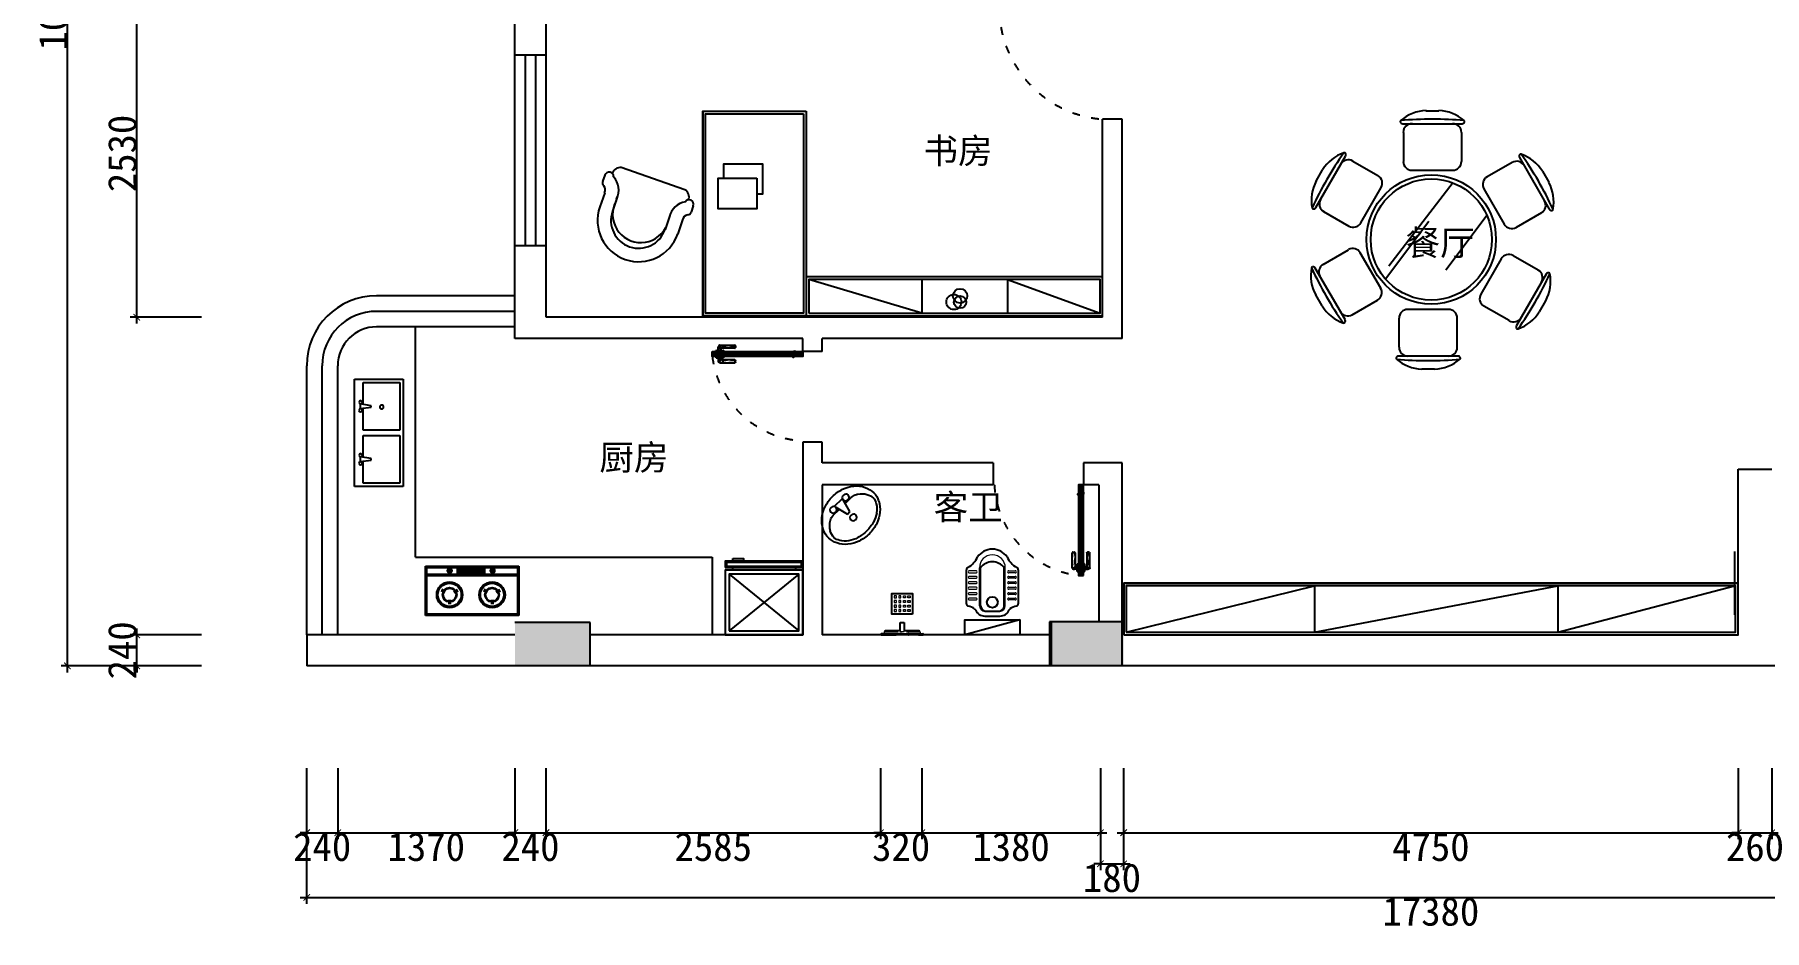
# Model space of a CAD drawing. Header units: millimetres. Extents: x 39175 to 443077, y -41362 to 75939.
# Drawn here: x 404559 to 417930, y 51089 to 58011 of the extents above; entities that cross this region are included whole.
import ezdxf
from ezdxf.enums import TextEntityAlignment as Align

# ---------------------------------------------------------------- set-up
doc = ezdxf.new("R2010")
doc.units = ezdxf.units.MM
doc.linetypes.add('ACAD_ISO03W100', pattern=[30, 12, -18])
doc.linetypes.add('HIDDEN2', pattern=[0.1875, 0.125, -0.0625])
doc.layers.add('0.09', color=8, linetype='Continuous', lineweight=9)
doc.layers.add('0.15', color=3, linetype='Continuous', lineweight=15)
for name, color, linetype in [('016-P平面家具', 51, 'Continuous'), ('2', 2, 'Continuous'), ('4', 4, 'Continuous'), ('8', 8, 'Continuous'), ('COLUMN', 7, 'Continuous'), ('墙体', 7, 'Continuous')]:
    doc.layers.add(name, color=color, linetype=linetype)
doc.styles.add('ar', font='arial.ttf')
doc.styles.get("Standard").update_dxf_attribs({"font": ''})
doc.styles.get('Standard').set_extended_font_data('NSimSun')
doc.linetypes.add('FENCELINE1', pattern='A,6.35,-2.54,[133,ltypeshp.shx,S=2.54,R=0,X=-2.54,Y=0],-2.54,25.4', length=36.83)
doc.dimstyles.new('ISO-25', dxfattribs={"dimtxt": 220, "dimasz": 50, "dimexe": 50, "dimexo": 0.625, "dimtad": 2, "dimdec": 0, "dimtxsty": 'Standard', "dimblk": 'ARCHTICK', "dimcen": 2.5, "dimdle": 50, "dimclrd": 251, "dimclre": 251, "dimclrt": 51, "dimadec": 0, "dimazin": 0, "dimtfac": 1, "dimtdec": 0, "dimtix": 1, "dimtmove": 2, "dimatfit": 3, "dimfxl": 500, "dimfxlon": 1, "dimarcsym": 0})

# ---------------------------------------------------------------- blocks, each defined once
blk = doc.blocks.new('_ArchTick')
at = {"color": 0, "linetype": 'ByBlock', "const_width": 0.15}
blk.add_lwpolyline([(-0.5, -0.5), (0.5, 0.5)], dxfattribs=at)
blk = doc.blocks.new('*D183')
at = {"color": 251, "lineweight": -2, "transparency": 16777216}
for p, q in [((406662, 52344), (406662, 51794)), ((406902, 52344), (406902, 51794)), ((406662, 51844), (406612, 51844)), ((406662, 51844), (406902, 51844)), ((406902, 51844), (406952, 51844))]:
    blk.add_line(p, q, dxfattribs=at)
at = {"layer": 'Defpoints', "color": 0, "transparency": 16777216}
for p in [(406662, 53373), (406902, 53373), (406902, 51844)]:
    blk.add_point(p, dxfattribs=at)
at = {"color": 251, "lineweight": -2, "transparency": 16777216, "xscale": 50, "yscale": 50, "zscale": 50}
blk.add_blockref('_ArchTick', (406662, 51844), dxfattribs=at)
at = {"color": 251, "lineweight": -2, "transparency": 16777216, "xscale": 50, "yscale": 50, "zscale": 50, "rotation": 180}
blk.add_blockref('_ArchTick', (406902, 51844), dxfattribs=at)
at = {"color": 51, "transparency": 16777216, "insert": (406782, 51734), "char_height": 220, "attachment_point": 5}
blk.add_mtext('240', dxfattribs=at)
blk = doc.blocks.new('*D184')
at = {"color": 251, "lineweight": -2, "transparency": 16777216}
for p, q in [((406902, 52344), (406902, 51794)), ((408272, 52344), (408272, 51794)), ((406852, 51844), (408322, 51844))]:
    blk.add_line(p, q, dxfattribs=at)
at = {"layer": 'Defpoints', "color": 0, "transparency": 16777216}
for p in [(406902, 53373), (408272, 53373), (408272, 51844)]:
    blk.add_point(p, dxfattribs=at)
at = {"color": 251, "lineweight": -2, "transparency": 16777216, "xscale": 50, "yscale": 50, "zscale": 50, "rotation": 180}
blk.add_blockref('_ArchTick', (406902, 51844), dxfattribs=at)
at = {"color": 251, "lineweight": -2, "transparency": 16777216, "xscale": 50, "yscale": 50, "zscale": 50}
blk.add_blockref('_ArchTick', (408272, 51844), dxfattribs=at)
at = {"color": 51, "transparency": 16777216, "insert": (407587, 51734), "char_height": 220, "attachment_point": 5}
blk.add_mtext('1370', dxfattribs=at)
blk = doc.blocks.new('*D185')
at = {"color": 251, "lineweight": -2, "transparency": 16777216}
for p, q in [((408272, 52344), (408272, 51794)), ((408512, 52344), (408512, 51794)), ((408272, 51844), (408222, 51844)), ((408272, 51844), (408512, 51844)), ((408512, 51844), (408562, 51844))]:
    blk.add_line(p, q, dxfattribs=at)
at = {"layer": 'Defpoints', "color": 0, "transparency": 16777216}
for p in [(408272, 53373), (408512, 53468), (408512, 51844)]:
    blk.add_point(p, dxfattribs=at)
at = {"color": 251, "lineweight": -2, "transparency": 16777216, "xscale": 50, "yscale": 50, "zscale": 50}
blk.add_blockref('_ArchTick', (408272, 51844), dxfattribs=at)
at = {"color": 251, "lineweight": -2, "transparency": 16777216, "xscale": 50, "yscale": 50, "zscale": 50, "rotation": 180}
blk.add_blockref('_ArchTick', (408512, 51844), dxfattribs=at)
at = {"color": 51, "transparency": 16777216, "insert": (408392, 51734), "char_height": 220, "attachment_point": 5}
blk.add_mtext('240', dxfattribs=at)
blk = doc.blocks.new('*D186')
at = {"color": 251, "lineweight": -2, "transparency": 16777216}
for p, q in [((408512, 52344), (408512, 51794)), ((411097, 52344), (411097, 51794)), ((408462, 51844), (411147, 51844))]:
    blk.add_line(p, q, dxfattribs=at)
at = {"layer": 'Defpoints', "color": 0, "transparency": 16777216}
for p in [(408512, 53468), (411097, 53373), (411097, 51844)]:
    blk.add_point(p, dxfattribs=at)
at = {"color": 251, "lineweight": -2, "transparency": 16777216, "xscale": 50, "yscale": 50, "zscale": 50, "rotation": 180}
blk.add_blockref('_ArchTick', (408512, 51844), dxfattribs=at)
at = {"color": 251, "lineweight": -2, "transparency": 16777216, "xscale": 50, "yscale": 50, "zscale": 50}
blk.add_blockref('_ArchTick', (411097, 51844), dxfattribs=at)
at = {"color": 51, "transparency": 16777216, "insert": (409805, 51734), "char_height": 220, "attachment_point": 5}
blk.add_mtext('2585', dxfattribs=at)
blk = doc.blocks.new('*D196')
at = {"color": 251, "lineweight": -2, "transparency": 16777216}
for p, q in [((411097, 52344), (411097, 51794)), ((411417, 52344), (411417, 51794)), ((411097, 51844), (411047, 51844)), ((411097, 51844), (411417, 51844)), ((411417, 51844), (411467, 51844))]:
    blk.add_line(p, q, dxfattribs=at)
at = {"layer": 'Defpoints', "color": 0, "transparency": 16777216}
for p in [(411097, 53373), (411417, 53373), (411417, 51844)]:
    blk.add_point(p, dxfattribs=at)
at = {"color": 251, "lineweight": -2, "transparency": 16777216, "xscale": 50, "yscale": 50, "zscale": 50}
blk.add_blockref('_ArchTick', (411097, 51844), dxfattribs=at)
at = {"color": 251, "lineweight": -2, "transparency": 16777216, "xscale": 50, "yscale": 50, "zscale": 50, "rotation": 180}
blk.add_blockref('_ArchTick', (411417, 51844), dxfattribs=at)
at = {"color": 51, "transparency": 16777216, "insert": (411257, 51734), "char_height": 220, "attachment_point": 5}
blk.add_mtext('320', dxfattribs=at)
blk = doc.blocks.new('*D187')
at = {"color": 251, "lineweight": -2, "transparency": 16777216}
for p, q in [((411417, 52344), (411417, 51794)), ((412797, 52344), (412797, 51794)), ((411367, 51844), (412847, 51844))]:
    blk.add_line(p, q, dxfattribs=at)
at = {"layer": 'Defpoints', "color": 0, "transparency": 16777216}
for p in [(411417, 53373), (412797, 53473), (412797, 51844)]:
    blk.add_point(p, dxfattribs=at)
at = {"color": 251, "lineweight": -2, "transparency": 16777216, "xscale": 50, "yscale": 50, "zscale": 50, "rotation": 180}
blk.add_blockref('_ArchTick', (411417, 51844), dxfattribs=at)
at = {"color": 251, "lineweight": -2, "transparency": 16777216, "xscale": 50, "yscale": 50, "zscale": 50}
blk.add_blockref('_ArchTick', (412797, 51844), dxfattribs=at)
at = {"color": 51, "transparency": 16777216, "insert": (412107, 51734), "char_height": 220, "attachment_point": 5}
blk.add_mtext('1380', dxfattribs=at)
blk = doc.blocks.new('*D197')
at = {"color": 251, "lineweight": -2, "transparency": 16777216}
for p, q in [((412797, 52104), (412797, 51554)), ((412977, 52104), (412977, 51554)), ((412797, 51604), (412747, 51604)), ((412797, 51604), (412977, 51604)), ((412977, 51604), (413027, 51604))]:
    blk.add_line(p, q, dxfattribs=at)
at = {"layer": 'Defpoints', "color": 0, "transparency": 16777216}
for p in [(412797, 53473), (412977, 53133), (412977, 51604)]:
    blk.add_point(p, dxfattribs=at)
at = {"color": 251, "lineweight": -2, "transparency": 16777216, "xscale": 50, "yscale": 50, "zscale": 50}
blk.add_blockref('_ArchTick', (412797, 51604), dxfattribs=at)
at = {"color": 251, "lineweight": -2, "transparency": 16777216, "xscale": 50, "yscale": 50, "zscale": 50, "rotation": 180}
blk.add_blockref('_ArchTick', (412977, 51604), dxfattribs=at)
at = {"color": 51, "transparency": 16777216, "insert": (412887, 51494), "char_height": 220, "attachment_point": 5}
blk.add_mtext('180', dxfattribs=at)
blk = doc.blocks.new('*D188')
at = {"color": 251, "lineweight": -2, "transparency": 16777216}
for p, q in [((412977, 52344), (412977, 51794)), ((417727, 52344), (417727, 51794)), ((412927, 51844), (417777, 51844))]:
    blk.add_line(p, q, dxfattribs=at)
at = {"layer": 'Defpoints', "color": 0, "transparency": 16777216}
for p in [(412977, 53373), (417727, 53373), (417727, 51844)]:
    blk.add_point(p, dxfattribs=at)
at = {"color": 251, "lineweight": -2, "transparency": 16777216, "xscale": 50, "yscale": 50, "zscale": 50, "rotation": 180}
blk.add_blockref('_ArchTick', (412977, 51844), dxfattribs=at)
at = {"color": 251, "lineweight": -2, "transparency": 16777216, "xscale": 50, "yscale": 50, "zscale": 50}
blk.add_blockref('_ArchTick', (417727, 51844), dxfattribs=at)
at = {"color": 51, "transparency": 16777216, "insert": (415352, 51734), "char_height": 220, "attachment_point": 5}
blk.add_mtext('4750', dxfattribs=at)
blk = doc.blocks.new('*D198')
at = {"color": 251, "lineweight": -2, "transparency": 16777216}
for p, q in [((417727, 52344), (417727, 51794)), ((417987, 52344), (417987, 51794)), ((417727, 51844), (417677, 51844)), ((417727, 51844), (417987, 51844)), ((417987, 51844), (418037, 51844))]:
    blk.add_line(p, q, dxfattribs=at)
at = {"layer": 'Defpoints', "color": 0, "transparency": 16777216}
for p in [(417727, 53373), (417987, 53373), (417987, 51844)]:
    blk.add_point(p, dxfattribs=at)
at = {"color": 251, "lineweight": -2, "transparency": 16777216, "xscale": 50, "yscale": 50, "zscale": 50}
blk.add_blockref('_ArchTick', (417727, 51844), dxfattribs=at)
at = {"color": 251, "lineweight": -2, "transparency": 16777216, "xscale": 50, "yscale": 50, "zscale": 50, "rotation": 180}
blk.add_blockref('_ArchTick', (417987, 51844), dxfattribs=at)
at = {"color": 51, "transparency": 16777216, "insert": (417857, 51734), "char_height": 220, "attachment_point": 5}
blk.add_mtext('260', dxfattribs=at)
blk = doc.blocks.new('*D215')
at = {"color": 251, "lineweight": -2, "transparency": 16777216}
for p, q in [((405849, 53373), (405299, 53373)), ((405349, 53373), (405349, 53423)), ((405349, 53133), (405349, 53373)), ((405849, 53133), (405299, 53133)), ((405349, 53133), (405349, 53083))]:
    blk.add_line(p, q, dxfattribs=at)
at = {"layer": 'Defpoints', "color": 0, "transparency": 16777216}
for p in [(405349, 53373), (406902, 53373), (406662, 53133)]:
    blk.add_point(p, dxfattribs=at)
at = {"color": 251, "lineweight": -2, "transparency": 16777216, "xscale": 50, "yscale": 50, "zscale": 50}
for p, rotation in [((405349, 53373), 270), ((405349, 53133), 90)]:
    blk.add_blockref('_ArchTick', p, dxfattribs=dict(at, rotation=rotation))
at = {"color": 51, "transparency": 16777216, "insert": (405238, 53253), "char_height": 220, "attachment_point": 5, "rotation": 90}
blk.add_mtext('240', dxfattribs=at)
blk = doc.blocks.new('*D216')
at = {"color": 251, "lineweight": -2, "transparency": 16777216}
for p, q in [((405849, 58358), (405299, 58358)), ((405349, 55778), (405349, 58408)), ((405849, 55828), (405299, 55828))]:
    blk.add_line(p, q, dxfattribs=at)
at = {"layer": 'Defpoints', "color": 0, "transparency": 16777216}
for p in [(405349, 58358), (408777, 58358), (408512, 55828)]:
    blk.add_point(p, dxfattribs=at)
at = {"color": 251, "lineweight": -2, "transparency": 16777216, "xscale": 50, "yscale": 50, "zscale": 50}
for p, rotation in [((405349, 58358), 90), ((405349, 55828), 270)]:
    blk.add_blockref('_ArchTick', p, dxfattribs=dict(at, rotation=rotation))
at = {"color": 51, "transparency": 16777216, "insert": (405238, 57093), "char_height": 220, "attachment_point": 5, "rotation": 90}
blk.add_mtext('2530', dxfattribs=at)
blk = doc.blocks.new('*D194')
at = {"color": 251, "lineweight": -2, "transparency": 16777216}
for p, q in [((406662, 51844), (406662, 51294)), ((424042, 51844), (424042, 51294)), ((406612, 51344), (424092, 51344))]:
    blk.add_line(p, q, dxfattribs=at)
at = {"layer": 'Defpoints', "color": 0, "transparency": 16777216}
for p in [(424042, 54378), (406662, 53133), (424042, 51344)]:
    blk.add_point(p, dxfattribs=at)
at = {"color": 251, "lineweight": -2, "transparency": 16777216, "xscale": 50, "yscale": 50, "zscale": 50, "rotation": 180}
blk.add_blockref('_ArchTick', (406662, 51344), dxfattribs=at)
at = {"color": 251, "lineweight": -2, "transparency": 16777216, "xscale": 50, "yscale": 50, "zscale": 50}
blk.add_blockref('_ArchTick', (424042, 51344), dxfattribs=at)
at = {"color": 51, "transparency": 16777216, "insert": (415352, 51234), "char_height": 220, "attachment_point": 5}
blk.add_mtext('17380', dxfattribs=at)
blk = doc.blocks.new('*D222')
at = {"color": 251, "lineweight": -2, "transparency": 16777216}
for p, q in [((405314, 63393), (404764, 63393)), ((404814, 53083), (404814, 63443)), ((405314, 53133), (404764, 53133))]:
    blk.add_line(p, q, dxfattribs=at)
at = {"layer": 'Defpoints', "color": 0, "transparency": 16777216}
for p in [(404814, 63393), (406662, 63393), (406662, 53133)]:
    blk.add_point(p, dxfattribs=at)
at = {"color": 251, "lineweight": -2, "transparency": 16777216, "xscale": 50, "yscale": 50, "zscale": 50}
for p, rotation in [((404814, 63393), 90), ((404814, 53133), 270)]:
    blk.add_blockref('_ArchTick', p, dxfattribs=dict(at, rotation=rotation))
at = {"color": 51, "transparency": 16777216, "insert": (404704, 58263), "char_height": 220, "attachment_point": 5, "rotation": 90}
blk.add_mtext('10260', dxfattribs=at)
blk = doc.blocks.new('mq')
at = {"layer": '2', "color": 51}
for p, q in [((33971, 22093), (33971, 22391)), ((33971, 22391), (34671, 22391)), ((34671, 22391), (34671, 22093)), ((34681, 22093), (33961, 22093)), ((34681, 22081), (33961, 22081)), ((34443, 22063), (34218, 22063)), ((34671, 22031), (33971, 22031)), ((34443, 22049), (34218, 22049))]:
    blk.add_line(p, q, dxfattribs=at)
at = {"layer": '2', "color": 250}
for p, q in [((34130, 22226), (34102, 22210)), ((34133, 22222), (34104, 22205)), ((34135, 22217), (34107, 22201)), ((34162, 22281), (34162, 22314)), ((34167, 22281), (34167, 22314)), ((34172, 22281), (34172, 22314)), ((34199, 22217), (34227, 22201)), ((34201, 22222), (34230, 22205)), ((34204, 22226), (34232, 22210)), ((34458, 22226), (34430, 22210)), ((34461, 22222), (34432, 22205)), ((34463, 22217), (34435, 22201)), ((34490, 22281), (34490, 22314)), ((34495, 22281), (34495, 22314)), ((34500, 22281), (34500, 22314)), ((34527, 22217), (34555, 22201)), ((34529, 22222), (34558, 22205)), ((34532, 22226), (34560, 22210)), ((34159, 22033), (34159, 22077)), ((34159, 22077), (34167, 22077)), ((34167, 22077), (34167, 22033)), ((34443, 22068), (34218, 22068)), ((34491, 22033), (34491, 22077)), ((34491, 22077), (34498, 22077)), ((34498, 22077), (34498, 22033)), ((34167, 22033), (34159, 22033)), ((34443, 22044), (34218, 22044)), ((34498, 22033), (34491, 22033))]:
    blk.add_line(p, q, dxfattribs=at)
at = {"layer": '2', "color": 33}
for p, q in [((33971, 22031), (33971, 22081)), ((34671, 22081), (34671, 22031))]:
    blk.add_line(p, q, dxfattribs=at)
at = {"layer": '2', "color": 250}
for centre, radius in [((34167, 22241), 100), ((34495, 22241), 100), ((34167, 22241), 55), ((34495, 22241), 55)]:
    blk.add_circle(centre, radius, dxfattribs=at)
at = {"layer": '2', "color": 51}
for centre, radius in [((34167, 22241), 90), ((34495, 22241), 90), ((34167, 22241), 50), ((34495, 22241), 50)]:
    blk.add_circle(centre, radius, dxfattribs=at)
at = {"layer": '2', "color": 250}
for centre, start, end in [((34163, 22055), 102.5045, 257.4955), ((34163, 22055), 281.0375, 78.9625), ((34495, 22055), 102.5045, 257.4955), ((34495, 22055), 281.0375, 78.9625)]:
    blk.add_arc(centre, 18.4, start, end, dxfattribs=at)
at = {"layer": '4', "color": 51}
for p, q in [((33961, 22021), (33961, 22401)), ((33961, 22401), (34681, 22401)), ((34681, 22401), (34681, 22021)), ((34681, 22021), (33961, 22021))]:
    blk.add_line(p, q, dxfattribs=at)
blk = doc.blocks.new('xsc')
at = {"layer": '2', "color": 250}
for p, q in [((35673, 21803), (35388, 21803)), ((35388, 21803), (35388, 21434)), ((35673, 21634), (35673, 21803)), ((35611, 21624), (35695, 21637)), ((35611, 21612), (35611, 21624)), ((35696, 21602), (35611, 21612)), ((35673, 21434), (35673, 21604)), ((35695, 21637), (35696, 21602)), ((35388, 21434), (35673, 21434)), ((35673, 21394), (35388, 21394)), ((35388, 21394), (35388, 21024)), ((35673, 21225), (35673, 21394)), ((35611, 21215), (35695, 21228)), ((35611, 21202), (35611, 21215)), ((35696, 21192), (35611, 21202)), ((35673, 21024), (35673, 21195)), ((35695, 21228), (35696, 21192)), ((35388, 21024), (35673, 21024))]:
    blk.add_line(p, q, dxfattribs=at)
for centre, radius in [((35691, 21651), 12.8), ((35529, 21614), 14.8), ((35692, 21588), 12.8), ((35691, 21241), 12.8), ((35692, 21179), 12.8)]:
    blk.add_circle(centre, radius, dxfattribs=at)
at = {"layer": '4', "color": 51}
for p, q in [((35362, 21829), (35362, 20999)), ((35740, 21829), (35362, 21829)), ((35740, 20999), (35740, 21829)), ((35362, 20999), (35740, 20999))]:
    blk.add_line(p, q, dxfattribs=at)
blk = doc.blocks.new('人工流产')
at = {"color": 51}
for p, q in [((106068, 5138), (105952, 5138)), ((106068, 5101), (105952, 5101)), ((105809, 5044), (105809, 4780)), ((105919, 5059), (105919, 4765)), ((106101, 5059), (106101, 4765)), ((106211, 5044), (106211, 4780))]:
    blk.add_line(p, q, dxfattribs=at)
blk.add_circle((106010, 5032), 41.6, dxfattribs=at)
for centre, radius, start, end in [((105803, 5174), 115, 280.137, 308.1081), ((105952, 5059), 79.3, 90, 156.9313), ((105961, 5059), 42, 90, 180), ((106059, 5059), 42, 0, 90), ((106068, 5059), 79.3, 23.0687, 90), ((106157, 5097), 16.8, 203.0687, 231.8919), ((106218, 5174), 115, 231.8919, 259.863), ((105826, 5044), 16.8, 100.137, 180), ((106194, 5044), 16.8, 0, 79.863), ((105826, 4780), 16.8, 180, 259.863), ((105715, 4593), 202, 26.1025, 57.7527), ((106012, 4763), 142, 214.9928, 269.0254), ((106010, 4833), 114, 216.6792, 323.3208), ((106008, 4763), 142, 270.9746, 325.0072), ((106305, 4593), 202, 122.2473, 153.8975), ((106194, 4780), 16.8, 280.137, 0)]:
    blk.add_arc(centre, radius, start, end, dxfattribs=at)
blk.add_arc((105863, 5097), 16.8, 308.1081, 336.9313)
at = {"layer": '0.09', "color": 8}
for p, q in [((105833, 5014), (105883, 5014)), ((105883, 5000), (105833, 5000)), ((105833, 4972), (105883, 4972)), ((105883, 4958), (105833, 4958)), ((106187, 5014), (106137, 5014)), ((106137, 5000), (106187, 5000)), ((106187, 4972), (106137, 4972)), ((106137, 4958), (106187, 4958)), ((105833, 4930), (105883, 4930)), ((105883, 4916), (105833, 4916)), ((105833, 4888), (105883, 4888)), ((105883, 4874), (105833, 4874)), ((105833, 4846), (105883, 4846)), ((105883, 4832), (105833, 4832)), ((106187, 4930), (106137, 4930)), ((106137, 4916), (106187, 4916)), ((106187, 4888), (106137, 4888)), ((106137, 4874), (106187, 4874)), ((106187, 4846), (106137, 4846)), ((106137, 4832), (106187, 4832)), ((105833, 4804), (105883, 4804)), ((105883, 4790), (105833, 4790)), ((106187, 4804), (106137, 4804)), ((106137, 4790), (106187, 4790))]:
    blk.add_line(p, q, dxfattribs=at)
for centre, start, end in [((105831, 5007), 73.7392, 286.2608), ((105831, 4965), 73.7392, 286.2608), ((105885, 5007), 253.7392, 106.2608), ((105885, 4965), 253.7392, 106.2608), ((106135, 5007), 73.7392, 286.2608), ((106135, 4965), 73.7392, 286.2608), ((106189, 5007), 253.7392, 106.2608), ((106189, 4965), 253.7392, 106.2608), ((105831, 4923), 73.7392, 286.2608), ((105831, 4881), 73.7392, 286.2608), ((105831, 4839), 73.7392, 286.2608), ((105885, 4923), 253.7392, 106.2608), ((105885, 4881), 253.7392, 106.2608), ((105885, 4839), 253.7392, 106.2608), ((106135, 4923), 73.7392, 286.2608), ((106135, 4881), 73.7392, 286.2608), ((106135, 4839), 73.7392, 286.2608), ((106189, 4923), 253.7392, 106.2608), ((106189, 4881), 253.7392, 106.2608), ((106189, 4839), 253.7392, 106.2608), ((105831, 4797), 73.7392, 286.2608), ((105885, 4797), 253.7392, 106.2608), ((106135, 4797), 73.7392, 286.2608), ((106189, 4797), 253.7392, 106.2608)]:
    blk.add_arc(centre, 7.37, start, end, dxfattribs=at)
at = {"layer": '0.15', "color": 8}
for p, q in [((105910, 5059), (105910, 4765)), ((106110, 5059), (106110, 4765))]:
    blk.add_line(p, q, dxfattribs=at)
for centre, radius, start, end in [((105952, 5059), 42, 90, 180), ((106068, 5059), 42, 0, 90), ((106010, 4765), 100, 180, 0)]:
    blk.add_arc(centre, radius, start, end, dxfattribs=at)
blk = doc.blocks.new('SFGG')
at = {"color": 51, "lineweight": -3}
for p, q in [((116295, -74747), (116295, -74667)), ((116295, -74667), (116335, -74667)), ((116335, -74667), (116335, -74747)), ((116111, -74781), (116111, -74783)), ((116314, -74777), (116114, -74777)), ((116115, -74787), (116253, -74787)), ((116295, -74747), (116155, -74747)), ((116257, -74781), (116257, -74783)), ((116257, -74783), (116372, -74783)), ((116314, -74777), (116514, -74777)), ((116475, -74747), (116335, -74747)), ((116372, -74781), (116372, -74783)), ((116472, -74787), (116376, -74787)), ((116472, -74787), (116514, -74787))]:
    blk.add_line(p, q, dxfattribs=at)
at = {"color": 250, "linetype": 'ByBlock', "lineweight": 15}
for p, q in [((116142, -74761), (116142, -74773)), ((116272, -74757), (116145, -74757)), ((116335, -74757), (116295, -74757)), ((116357, -74757), (116484, -74757)), ((116488, -74761), (116488, -74773))]:
    blk.add_line(p, q, dxfattribs=at)
at = {"color": 251, "linetype": 'ByBlock', "lineweight": 15}
for p, q in [((116145, -74757), (116145, -74757)), ((116485, -74757), (116485, -74757))]:
    blk.add_line(p, q, dxfattribs=at)
at = {"color": 51, "lineweight": -3}
blk.add_lwpolyline([(116415, -74587), (116215, -74587), (116215, -74387), (116415, -74387)], close=True, dxfattribs=at)
at = {"color": 250, "linetype": 'ByBlock', "lineweight": 15}
for points in [[(116239, -74431), (116259, -74431), (116259, -74411), (116239, -74411)], [(116239, -74475), (116259, -74475), (116259, -74455), (116239, -74455)], [(116239, -74519), (116259, -74519), (116259, -74499), (116239, -74499)], [(116283, -74431), (116303, -74431), (116303, -74411), (116283, -74411)], [(116283, -74475), (116303, -74475), (116303, -74455), (116283, -74455)], [(116283, -74519), (116303, -74519), (116303, -74499), (116283, -74499)], [(116347, -74431), (116327, -74431), (116327, -74411), (116347, -74411)], [(116347, -74475), (116327, -74475), (116327, -74455), (116347, -74455)], [(116347, -74519), (116327, -74519), (116327, -74499), (116347, -74499)], [(116391, -74431), (116371, -74431), (116371, -74411), (116391, -74411)], [(116391, -74475), (116371, -74475), (116371, -74455), (116391, -74455)], [(116391, -74519), (116371, -74519), (116371, -74499), (116391, -74499)], [(116239, -74563), (116259, -74563), (116259, -74543), (116239, -74543)], [(116283, -74563), (116303, -74563), (116303, -74543), (116283, -74543)], [(116347, -74563), (116327, -74563), (116327, -74543), (116347, -74543)], [(116391, -74563), (116371, -74563), (116371, -74543), (116391, -74543)]]:
    blk.add_lwpolyline(points, close=True, dxfattribs=at)
at = {"color": 51, "lineweight": -3}
for centre, radius, start, end in [((116115, -74781), 4, 90, 180), ((116115, -74783), 4, 180, 270), ((116155, -74757), 10, 90, 180), ((116253, -74781), 4, 0, 90), ((116253, -74783), 4, 270, 0), ((116376, -74781), 4, 90, 180), ((116376, -74783), 4, 180, 270), ((116475, -74757), 10, 0, 90), ((116514, -74781), 4, 0, 90), ((116514, -74783), 4, 270, 0)]:
    blk.add_arc(centre, radius, start, end, dxfattribs=at)
at = {"color": 250, "linetype": 'ByBlock', "lineweight": 15}
for centre, start, end in [((116146, -74761), 90, 180), ((116146, -74773), 180, 270), ((116484, -74761), 0, 90), ((116484, -74773), 270, 0)]:
    blk.add_arc(centre, 4, start, end, dxfattribs=at)
blk = doc.blocks.new('肝脑涂地')
at = {"color": 8}
for p, q in [((132229, 11742), (132327, 11742)), ((132170, 11695), (132241, 11695)), ((132233, 11728), (132263, 11616)), ((132241, 11695), (132242, 11695)), ((132263, 11616), (132293, 11616)), ((132293, 11616), (132323, 11728)), ((132314, 11695), (132387, 11695))]:
    blk.add_line(p, q, dxfattribs=at)
at = {"color": 51, "linetype": 'Continuous', "ltscale": 5, "extrusion": (0, 0, -1)}
for centre, major_axis, start_param, end_param in [((132249, 11573), (250, 0), 3.575476, 3.982903), ((132266, 11555), (275, 0), 3.982903, 4.357742), ((132277, 11527), (307, 0), 4.357742, 4.712389), ((132277, 11527), (307, 0), -1.570796, -1.216149), ((132288, 11555), (275, 0), -1.216149, -0.84131), ((132305, 11573), (250, 0), -0.84131, -0.433884), ((132223, 11584), (220, 0), 3.141593, 3.575476), ((132332, 11584), (220, 0), -0.433884, 0), ((132182, 11584), (179, 0), 2.659889, 3.140927), ((132249, 11604), (250, 0), 2.300283, 2.707709), ((132305, 11604), (250, 0), 0.433884, 0.84131), ((132373, 11584), (179, 0), 0.000665, 0.481703), ((132266, 11622), (275, 0), 1.925444, 2.300283), ((132277, 11650), (307, 0), 1.570796, 1.925444), ((132277, 11650), (307, 0), 1.216149, 1.570796), ((132288, 11622), (275, 0), 0.84131, 1.216149)]:
    blk.add_ellipse(centre, major_axis=major_axis, ratio=0.934548, start_param=start_param, end_param=end_param, dxfattribs=at)
at = {"color": 8, "extrusion": (0, 0, -1)}
for centre, major_axis, start_param, end_param in [((132203, 11728), (29.9, 0), 4.712389, 10.995574), ((132353, 11728), (29.9, 0), 4.712389, 10.995574), ((132175, 11556), (136, 0), 3.141593, 3.646188), ((132225, 11530), (193, 0), 3.646188, 4.149349), ((132170, 11611), (89.7, 0), 4.149349, 4.712389), ((132278, 11560), (29.9, 0), -1.570796, 4.712389), ((132387, 11611), (89.7, 0), -1.570796, -0.979051), ((132299, 11490), (247, 0), -0.979051, -0.927295), ((132331, 11530), (193, 0), -0.927295, -0.504596), ((132381, 11556), (136, 0), -0.504596, 0), ((132141, 11556), (102, 0), 2.556678, 3.139972), ((132225, 11590), (193, 0), 2.214297, 2.636997), ((132257, 11630), (247, 0), 1.872004, 2.214297), ((132299, 11630), (247, 0), 0.927295, 1.269588), ((132331, 11590), (193, 0), 0.504596, 0.927295), ((132415, 11556), (102, 0), 0.001621, 0.584914), ((132278, 11694), (318, 0), 1.570796, 1.872004), ((132278, 11694), (318, 0), 1.269588, 1.570796)]:
    blk.add_ellipse(centre, major_axis=major_axis, ratio=0.934548, start_param=start_param, end_param=end_param, dxfattribs=at)
blk = doc.blocks.new('2111')
at = {"color": 8, "linetype": 'HIDDEN2', "ltscale": 25}
blk.add_lwpolyline([(679758, -358585), (679698, -358585), (679698, -358579, -0.414214), (679700, -358577), (679756, -358577, -0.414214), (679758, -358579)], format="xyb", close=True, dxfattribs=at)
blk.add_lwpolyline([(679716, -358577), (679716, -358549, -0.414214), (679728, -358537), (679843, -358537, -0.414214), (679848, -358542), (679848, -358555, -0.414214), (679843, -358560), (679738, -358560, 0.414214), (679736, -358562), (679736, -358577)], format="xyb", dxfattribs=at)
at = {"layer": '8', "color": 250, "linetype": 'HIDDEN2', "ltscale": 1.5}
for p, q in [((679840, -358560), (679840, -358537)), ((679845, -358559), (679845, -358538)), ((679846, -358559), (679846, -358538)), ((679846, -358558), (679846, -358539))]:
    blk.add_line(p, q, dxfattribs=at)
blk.add_lwpolyline([(679756, -358585), (679699, -358585), (679699, -358579, -0.414214), (679700, -358579), (679756, -358579, -0.414214), (679756, -358579)], format="xyb", close=True, dxfattribs=at)
blk.add_lwpolyline([(679718, -358577), (679718, -358549, -0.414214), (679728, -358539), (679846, -358539), (679846, -358558), (679738, -358558, 0.414214), (679734, -358562), (679734, -358577)], format="xyb", dxfattribs=at)
for centre, radius, start, end in [((679734, -358545), 18.8, 194.024, 275.2908), ((679741, -358548), 13.1, 122.6197, 245.8556), ((679813, -358548), 59.5, 169.8168, 191.4777)]:
    blk.add_arc(centre, radius, start, end, dxfattribs=at)
blk = doc.blocks.new('hgfhjgdjhgjkgk')
at = {"layer": '016-P平面家具', "ltscale": 10}
h = blk.add_hatch(dxfattribs=at)
h.set_pattern_fill('ANSI34', color=250, scale=1.777778, style=0)
h.set_pattern_definition([(225, (42806.6198, 46109.81), (0.94281, -0.94281), []), (225, (42806.3055, 46109.81), (0.94281, -0.94281), []), (225, (42805.9913, 46109.81), (0.94281, -0.94281), []), (225, (42805.677, 46109.81), (0.94281, -0.94281), [])])
h.paths.add_polyline_path([(42798, 46094), (42799, 46094), (42799, 46109), (42806, 46109), (42806, 46094), (42807, 46094), (42807, 46110), (42798, 46110)])
h = blk.add_hatch(dxfattribs=at)
h.set_pattern_fill('ANSI34', color=250, scale=1.777778, style=0)
h.set_pattern_definition([(135, (42815.5087, 46064.4767), (0.94281, 0.94281), []), (135, (42815.1944, 46064.4767), (0.94281, 0.94281), []), (135, (42814.8802, 46064.4767), (0.94281, 0.94281), []), (135, (42814.5659, 46064.4767), (0.94281, 0.94281), [])])
h.paths.add_polyline_path([(42807, 46080), (42808, 46080), (42808, 46065), (42815, 46065), (42815, 46080), (42816, 46080), (42816, 46064), (42807, 46064)])
h = blk.add_hatch(dxfattribs=at)
h.set_pattern_fill('DOLMIT', color=250, scale=0.3, style=0)
h.set_pattern_definition([(0, (42974.1673, 46082.1434), (0, 1.905), []), (45, (42974.1673, 46082.1434), (-3.81, 3.81), [2.69408, -5.38815])])
h.paths.add_polyline_path([(43200, 46082), (43200, 46092), (42974, 46092), (42974, 46082)])
h = blk.add_hatch(dxfattribs=at)
h.set_pattern_fill('ANSI34', color=250, scale=1.777778, style=0)
h.set_pattern_definition([(45, (43358.826, 46064.4767), (-0.94281, 0.94281), []), (45, (43359.1402, 46064.4767), (-0.94281, 0.94281), []), (45, (43359.4545, 46064.4767), (-0.94281, 0.94281), []), (45, (43359.7688, 46064.4767), (-0.94281, 0.94281), [])])
h.paths.add_polyline_path([(43368, 46080), (43367, 46080), (43367, 46065), (43360, 46065), (43360, 46080), (43359, 46080), (43359, 46064), (43368, 46064)])
h = blk.add_hatch(dxfattribs=at)
h.set_pattern_fill('ANSI34', color=250, scale=1.777778, style=0)
h.set_pattern_definition([(315, (43367.7149, 46109.81), (-0.94281, -0.94281), []), (315, (43368.0291, 46109.81), (-0.94281, -0.94281), []), (315, (43368.3434, 46109.81), (-0.94281, -0.94281), []), (315, (43368.6577, 46109.81), (-0.94281, -0.94281), [])])
h.paths.add_polyline_path([(43377, 46094), (43376, 46094), (43376, 46109), (43369, 46109), (43369, 46094), (43368, 46094), (43368, 46110), (43377, 46110)])
at = {"layer": '016-P平面家具', "color": 250, "linetype": 'ByBlock'}
for p, q in [((42740, 46104), (43434, 46104)), ((42740, 46070), (42740, 46104)), ((43434, 46070), (42740, 46070)), ((42748, 46070), (42748, 46104)), ((43426, 46092), (42748, 46092)), ((43426, 46082), (42748, 46082)), ((42974, 46082), (42974, 46092)), ((43200, 46082), (43200, 46092)), ((43426, 46104), (43426, 46070)), ((43434, 46104), (43434, 46070))]:
    blk.add_line(p, q, dxfattribs=at)
at = {"layer": '016-P平面家具', "color": 51, "linetype": 'ByBlock'}
blk.add_lwpolyline([(42737, 46107), (43437, 46107), (43437, 46067), (42737, 46067)], close=True, dxfattribs=at)
at = {"layer": '016-P平面家具', "color": 8, "ltscale": 10}
for points in [[(42807, 46092), (42807, 46110), (42798, 46110), (42798, 46092)], [(42806, 46092), (42806, 46109), (42799, 46109), (42799, 46092)], [(42816, 46082), (42816, 46064), (42807, 46064), (42807, 46082)], [(42815, 46082), (42815, 46065), (42808, 46065), (42808, 46082)], [(43359, 46082), (43359, 46064), (43368, 46064), (43368, 46082)], [(43360, 46082), (43360, 46065), (43367, 46065), (43367, 46082)], [(43368, 46092), (43368, 46110), (43377, 46110), (43377, 46092)], [(43369, 46092), (43369, 46109), (43376, 46109), (43376, 46092)]]:
    blk.add_lwpolyline(points, dxfattribs=at)
blk = doc.blocks.new('T43IO')
at = {"color": 2}
for p, q in [((-22208, -14617), (-22109, -14617)), ((-22383, -14784), (-22383, -15009)), ((-21933, -14784), (-21933, -15009)), ((-23057, -15160), (-23007, -15074)), ((-22774, -15006), (-22579, -15118)), ((-22316, -15077), (-22001, -15077)), ((-21541, -15016), (-21736, -15129)), ((-21308, -15084), (-21259, -15170)), ((-22712, -15483), (-22555, -15211)), ((-21761, -15221), (-21603, -15494)), ((-22999, -15396), (-22804, -15508)), ((-21316, -15406), (-21511, -15519)), ((-23003, -15804), (-22808, -15691)), ((-22558, -15989), (-22716, -15716)), ((-21627, -15762), (-21785, -16034)), ((-21340, -15849), (-21535, -15737)), ((-23011, -16125), (-23060, -16039)), ((-22778, -16193), (-22583, -16081)), ((-22034, -16153), (-22349, -16153)), ((-21565, -16239), (-21760, -16127)), ((-21283, -16085), (-21332, -16171)), ((-22416, -16445), (-22416, -16220)), ((-21966, -16445), (-21966, -16220)), ((-22142, -16613), (-22241, -16613))]:
    blk.add_line(p, q, dxfattribs=at)
at = {"color": 8}
for p, q in [((-22388, -14717), (-21928, -14717)), ((-23060, -15366), (-22830, -14968)), ((-21485, -14978), (-21255, -15377)), ((-21999, -15171), (-22494, -15817)), ((-22186, -15474), (-22520, -15918)), ((-21736, -15423), (-22054, -15848)), ((-22834, -16231), (-23064, -15833)), ((-21279, -15879), (-21509, -16277)), ((-21961, -16513), (-22421, -16513))]:
    blk.add_line(p, q, dxfattribs=at)
at = {"color": 2}
blk.add_circle((-22167, -15612), 500, dxfattribs=at)
at = {"color": 8}
blk.add_circle((-22167, -15612), 468, dxfattribs=at)
at = {"color": 2}
for centre, radius, start, end in [((-22397, -14701), 10, 130.7265, 202.67), ((-22388, -14697), 20, 202.67, 270), ((-22198, -14932), 316, 91.7651, 130.7265), ((-22118, -14932), 316, 49.2735, 88.2349), ((-21928, -14697), 20, 270, 337.33), ((-21919, -14701), 10, 337.33, 49.2735), ((-22316, -14784), 67.5, 90, 180), ((-22001, -14784), 67.5, 0, 90), ((-22739, -15240), 316, 109.2735, 148.2349), ((-22839, -14952), 10, 37.33, 109.2735), ((-22847, -14958), 20, 330, 37.33), ((-21468, -14968), 20, 142.67, 210), ((-21476, -14962), 10, 70.7265, 142.67), ((-21577, -15251), 316, 31.7651, 70.7265), ((-22808, -15064), 67.5, 60, 150), ((-22316, -15009), 67.5, 180, 270), ((-22001, -15009), 67.5, 270, 0), ((-21507, -15075), 67.5, 30, 120), ((-22778, -15309), 316, 151.7651, 190.7265), ((-22613, -15177), 67.5, 330, 60), ((-21702, -15187), 67.5, 120, 210), ((-21537, -15320), 316, 349.2735, 28.2349), ((-23079, -15366), 10, 190.7265, 262.67), ((-23077, -15356), 20, 262.67, 330), ((-22965, -15337), 67.5, 150, 240), ((-21350, -15348), 67.5, 300, 30), ((-22771, -15450), 67.5, 240, 330), ((-21545, -15460), 67.5, 210, 300), ((-21238, -15367), 20, 210, 277.33), ((-21236, -15377), 10, 277.33, 349.2735), ((-22774, -15749), 67.5, 30, 120), ((-21569, -15795), 67.5, 60, 150), ((-22782, -15890), 316, 169.2735, 208.2349), ((-23083, -15833), 10, 97.33, 169.2735), ((-23081, -15843), 20, 30, 97.33), ((-22969, -15862), 67.5, 120, 210), ((-21374, -15908), 67.5, 330, 60), ((-21561, -15936), 316, 331.7651, 10.7265), ((-21262, -15889), 20, 82.67, 150), ((-21261, -15879), 10, 10.7265, 82.67), ((-22617, -16022), 67.5, 300, 30), ((-21726, -16068), 67.5, 150, 240), ((-22742, -15959), 316, 211.7651, 250.7265), ((-22812, -16135), 67.5, 210, 300), ((-22349, -16220), 67.5, 90, 180), ((-22034, -16220), 67.5, 0, 90), ((-21601, -16005), 316, 289.2735, 328.2349), ((-22843, -16247), 10, 250.7265, 322.67), ((-22851, -16241), 20, 322.67, 30), ((-21531, -16181), 67.5, 240, 330), ((-21492, -16287), 20, 150, 217.33), ((-21500, -16293), 10, 217.33, 289.2735), ((-22349, -16445), 67.5, 180, 270), ((-22034, -16445), 67.5, 270, 0), ((-22421, -16533), 20, 90, 157.33), ((-22430, -16529), 10, 157.33, 229.2735), ((-22231, -16297), 316, 229.2735, 268.2349), ((-22151, -16297), 316, 271.7651, 310.7265), ((-21961, -16533), 20, 22.67, 90), ((-21952, -16529), 10, 310.7265, 22.67)]:
    blk.add_arc(centre, radius, start, end, dxfattribs=at)
at = {"color": 8}
for centre, start, end in [((-22158, -17395), 84.8023, 95.1977), ((-20626, -16506), 144.8023, 155.1977), ((-23689, -16516), 24.8023, 35.1977), ((-20630, -14693), 204.8023, 215.1977), ((-23713, -14739), 324.8023, 335.1977), ((-22191, -13835), 264.8023, 275.1977)]:
    blk.add_arc(centre, 2713, start, end, dxfattribs=at)
blk = doc.blocks.new('YTYT')
at = {"layer": '016-P平面家具'}
for p, q in [((128945, -21545), (128836, -21507)), ((128911, -21642), (128802, -21604)), ((129081, -21546), (129033, -21529)), ((128968, -22165), (129139, -21673)), ((128770, -22049), (128661, -22011)), ((128736, -22147), (128627, -22109)), ((128844, -22229), (128796, -22213))]:
    blk.add_line(p, q, dxfattribs=at)
for centre, radius, start, end in [((128731, -21808), 319, 70.8731, 250.8731), ((128731, -21808), 215, 70.8731, 250.8731), ((125844, -21785), 2991, 3.2816, 3.318), ((128966, -21503), 150, 243.2905, 312.7171), ((128966, -21503), 46.5, 243.2905, 313.2868), ((129022, -21562), 34.4, 70.8731, 133.2868), ((129070, -21579), 34.4, 266.2069, 70.8731), ((129074, -21665), 65.5, 352.9364, 71.8295), ((125844, -21785), 2819, 355.458, 355.5646), ((128727, -22192), 150, 9.029, 78.4556), ((128727, -22192), 46.5, 8.4594, 78.4556), ((128807, -22180), 34.4, 188.4594, 250.8731), ((128856, -22197), 34.4, 250.8731, 55.5392), ((128912, -22131), 65.5, 249.9167, 328.8097)]:
    blk.add_arc(centre, radius, start, end, dxfattribs=at)
at = {"layer": '016-P平面家具', "color": 250}
blk.add_arc((128778, -21824), 218, 61.1955, 241.8196, dxfattribs=at)
blk = doc.blocks.new('aesrg s')
at = {"color": 2}
for p, q in [((409480, 54565), (409480, 54545)), ((409967, 54565), (409967, 54545))]:
    blk.add_line(p, q, dxfattribs=at)
at = {"color": 251}
for p, q in [((409453, 54515), (409993, 54075)), ((409993, 54515), (409453, 54075))]:
    blk.add_line(p, q, dxfattribs=at)
at = {"color": 2}
for points in [[(409423, 54565), (410023, 54565), (410023, 54615), (409423, 54615)], [(409433, 54575), (410013, 54575), (410013, 54605), (409433, 54605)], [(409483, 54634), (409565, 54634), (409565, 54615), (409483, 54615)], [(409423, 54045), (410023, 54045), (410023, 54545), (409423, 54545)]]:
    blk.add_lwpolyline(points, close=True, dxfattribs=at)
at = {"color": 251}
blk.add_lwpolyline([(409453, 54075), (409993, 54075), (409993, 54515), (409453, 54515)], close=True, dxfattribs=at)

msp = doc.modelspace()

# ---------------------------------------------------------------- hatches: boundary and pattern name
h = msp.add_hatch(color=8)
h.dxf.hatch_style = 1
h.paths.add_polyline_path([(408852.5, 53467.9), (408272.5, 53467.9), (408272.5, 53132.9), (408852.5, 53132.9)])
h.paths.add_polyline_path([(412977.5, 53472.9), (412417.5, 53472.9), (412417.5, 53132.9), (412977.5, 53132.9)])

# ---------------------------------------------------------------- linework, layer by layer
for p, q in [((408272.5, 57852.9), (408272.5, 59417.9)), ((408512.5, 57852.9), (408512.5, 58277.9)), ((408512.5, 57852.9), (408272.5, 57852.9)), ((412815, 55827.9), (412815, 57357.9)), ((412965, 57357.9), (412815, 57357.9)), ((412965, 55662.9), (412965, 57357.9)), ((408272.5, 55992.9), (408272.5, 56377.9)), ((408512.5, 56377.9), (408272.5, 56377.9)), ((408512.5, 55827.9), (408512.5, 56377.9)), ((408272.5, 55662.9), (408272.5, 55992.9)), ((411247.5, 55827.9), (408512.5, 55827.9)), ((408797.5, 55827.9), (408512.5, 55827.9)), ((412815, 55827.9), (411097.5, 55827.9)), ((408797.5, 55662.9), (408272.5, 55662.9)), ((410497.5, 55662.9), (408512.5, 55662.9)), ((410497.5, 55562.9), (410497.5, 55662.9)), ((412965, 55662.9), (410647.5, 55662.9)), ((410647.5, 55562.9), (410647.5, 55662.9)), ((410647.5, 55562.9), (410497.5, 55562.9)), ((410647.5, 54862.9), (410497.5, 54862.9)), ((410497.5, 54862.9), (410497.5, 53372.9)), ((410647.5, 54702.9), (410647.5, 54862.9)), ((411967.5, 54702.9), (410647.5, 54702.9)), ((411967.5, 54702.9), (411967.5, 54532.9)), ((412965, 54702.9), (412667.5, 54702.9)), ((412667.5, 54702.9), (412667.5, 54532.9)), ((412965, 54702.9), (412785, 54702.9)), ((412965, 53132.9), (412965, 54702.9)), ((417727.5, 53372.9), (417727.5, 54652.9)), ((417727.5, 54652.9), (417987.5, 54652.9)), ((411967.5, 54532.9), (410647.5, 54532.9)), ((410647.5, 54532.9), (410647.5, 53372.9)), ((412785, 54532.9), (412667.5, 54532.9)), ((412785, 54532.9), (412785, 53472.9)), ((412977.5, 53772.9), (417727.5, 53772.9)), ((406902.5, 53372.9), (406662.5, 53372.9)), ((406662.5, 53372.9), (406662.5, 53132.9)), ((408272.5, 53372.9), (406902.5, 53372.9)), ((408852.5, 53467.9), (408272.5, 53467.9)), ((408852.5, 53132.9), (408852.5, 53467.9)), ((410497.5, 53372.9), (408852.5, 53372.9)), ((412405, 53372.9), (410647.5, 53372.9)), ((412417.5, 53372.9), (411247.5, 53372.9)), ((412965, 53472.9), (412405, 53472.9)), ((412405, 53472.9), (412405, 53132.9)), ((412977.5, 53472.9), (412417.5, 53472.9)), ((412417.5, 53472.9), (412417.5, 53132.9)), ((412977.5, 53372.9), (417727.5, 53372.9)), ((420182.5, 53132.9), (406662.5, 53132.9))]:
    msp.add_line(p, q)
at = {"color": 251}
for p, q in [((408272.5, 56377.9), (408272.5, 57852.9)), ((408512.5, 56377.9), (408512.5, 57852.9)), ((411416.6, 55859.3), (410543.8, 56119.3)), ((412079.5, 56119.3), (412795, 55859.3)), ((412997.5, 53392.9), (414451.4, 53752.9)), ((414451.4, 53752.9), (414451.4, 53392.9)), ((414451.4, 53392.9), (416333.6, 53752.9)), ((416333.6, 53752.9), (416333.6, 53392.9)), ((416333.6, 53392.9), (417698.2, 53752.9))]:
    msp.add_line(p, q, dxfattribs=at)
at = {"color": 51}
for p, q in [((408352.5, 56377.9), (408352.5, 57852.9)), ((408432.5, 56377.9), (408432.5, 57852.9)), ((409723.8, 57419.3), (409723.8, 55839.3)), ((408272.5, 55992.9), (407202.5, 55992.9)), ((408272.5, 55752.9), (407202.5, 55752.9)), ((407502.5, 53972.9), (407502.5, 55752.9)), ((406662.5, 53372.9), (406662.5, 55452.9)), ((406902.5, 53372.9), (406902.5, 55452.9))]:
    msp.add_line(p, q, dxfattribs=at)
at = {"color": 2}
for p, q in [((411416.6, 56119.3), (411416.6, 55859.3)), ((412079.5, 56119.3), (412079.5, 55859.3)), ((407502.5, 53972.9), (409797.5, 53972.9)), ((409797.5, 53972.9), (409797.5, 53372.9))]:
    msp.add_line(p, q, dxfattribs=at)
at = {"color": 51, "linetype": 'FENCELINE1', "ltscale": 10}
for p, q in [((408272.5, 55872.9), (407202.5, 55872.9)), ((406782.5, 53372.9), (406782.5, 55452.9))]:
    msp.add_line(p, q, dxfattribs=at)
at = {"color": 8, "ltscale": 15}
msp.add_line((412175.7, 53488.6), (411749, 53372.9), dxfattribs=at)
at = {"color": 2}
for points in [[(410523.8, 57419.3), (410523.8, 55839.3), (409723.8, 55839.3), (409723.8, 57419.3)], [(410141.5, 56901.2), (410141.5, 56664.7), (409843.5, 56664.7), (409843.5, 56901.2)], [(410523.8, 55839.3), (412815, 55839.3), (412815, 56139.3), (410523.8, 56139.3)], [(412977.5, 53372.9), (417727.5, 53372.9), (417727.5, 53772.9), (412977.5, 53772.9)]]:
    msp.add_lwpolyline(points, close=True, dxfattribs=at)
msp.add_lwpolyline([(409886.4, 56901.2), (409886.4, 57014), (410184.5, 57014), (410184.5, 56777.6), (410141.5, 56777.6)], dxfattribs=at)
at = {"color": 251}
for points in [[(410543.8, 55859.3), (412795, 55859.3), (412795, 56119.3), (410543.8, 56119.3)], [(412997.5, 53392.9), (417707.5, 53392.9), (417707.5, 53752.9), (412997.5, 53752.9)]]:
    msp.add_lwpolyline(points, close=True, dxfattribs=at)
at = {"color": 2}
for centre, radius in [((411712.9, 55992.5), 55.3), ((411665, 55944.7), 58.3), ((411712.9, 55944.7), 47.8)]:
    msp.add_circle(centre, radius, dxfattribs=at)
at = {"color": 51}
for radius in [540, 300]:
    msp.add_arc((407202.5, 55452.9), radius, 90, 180, dxfattribs=at)
at = {"color": 51, "linetype": 'FENCELINE1', "ltscale": 10}
msp.add_arc((407202.5, 55452.9), 420, 90, 180, dxfattribs=at)
at = {"layer": '016-P平面家具', "color": 250, "ltscale": 120}
msp.add_line((417698.2, 54018.2), (417698.2, 53527.6), dxfattribs=at)
at = {"layer": '016-P平面家具'}
msp.add_lwpolyline([(412175.7, 53372.9), (411749, 53372.9), (411749, 53488.6), (412175.7, 53488.6)], close=True, dxfattribs=at)
at = {"layer": '016-P平面家具', "color": 250, "linetype": 'ACAD_ISO03W100', "ltscale": 5}
for centre, radius, start, end in [((412882, 58222.4), 867.1, 180.29757, 265.56237), ((410535, 55615.2), 743.3, 187.13421, 267.10798), ((412719.8, 54570.4), 743.3, 182.89202, 262.86579)]:
    msp.add_arc(centre, radius, start, end, dxfattribs=at)
at = {"layer": 'COLUMN', "color": 250}
msp.add_lwpolyline([(410503.8, 57399.3), (410503.8, 55859.3), (409743.8, 55859.3), (409743.8, 57399.3)], close=True, dxfattribs=at)

# ---------------------------------------------------------------- block references
at = {"color": 251}
msp.add_blockref('T43IO', (437522.2, 72040.1), dxfattribs=at)
at = {"color": 251, "xscale": 0.8999999999996368, "yscale": 0.8999999999996368, "zscale": 0.8999999999996368, "rotation": 44.99999999999999}
msp.add_blockref('肝脑涂地', (334063.3, -37257.6), dxfattribs=at)
at = {"color": 251, "rotation": 180}
msp.add_blockref('人工流产', (517972.3, 58656.6), dxfattribs=at)
at = {"color": 3}
msp.add_blockref('aesrg s', (474.3, -671.9), dxfattribs=at)
at = {"layer": '016-P平面家具', "color": 0, "linetype": 'ByBlock'}
msp.add_blockref('hgfhjgdjhgjkgk', (367060.3, 9455.8), dxfattribs=at)
at = {"layer": '016-P平面家具'}
msp.add_blockref('2111', (-269871.9, 414148.4), dxfattribs=at)
at = {"layer": '016-P平面家具', "xscale": -1}
for p, rotation in [((-269871.9, -303062.5), 180), ((771252.9, -625836.4), 270)]:
    msp.add_blockref('2111', p, dxfattribs=dict(at, rotation=rotation))
at = {"layer": '016-P平面家具', "color": 42, "xscale": -1}
msp.add_blockref('xsc', (442771.4, 33519.9), dxfattribs=at)
at = {"layer": '016-P平面家具', "color": 0, "linetype": 'ByBlock', "xscale": -1, "rotation": 270}
msp.add_blockref('hgfhjgdjhgjkgk', (366560.3, 11095.8), dxfattribs=at)
at = {"layer": '016-P平面家具', "color": 5, "rotation": 180}
msp.add_blockref('mq', (442262.3, 75923.6), dxfattribs=at)
at = {"layer": '016-P平面家具', "rotation": 90}
msp.add_blockref('2111', (54042, -625836.4), dxfattribs=at)
at = {"layer": '016-P平面家具', "color": 250, "xscale": 0.8, "yscale": 0.8, "zscale": 0.8}
msp.add_blockref('SFGG', (318213, 113202.6), dxfattribs=at)
at = {"layer": '墙体', "rotation": 89.99999999999999}
msp.add_blockref('YTYT', (387421.1, -72155.5), dxfattribs=at)

# ---------------------------------------------------------------- texts
at = {"color": 2, "style": 'ar', "flags": 8}
for tag, p in [('书房', (411697, 57117.6)), ('餐厅', (415423.4, 56406.5)), ('厨房', (409192, 54748.4)), ('客卫', (411775.7, 54365.3))]:
    msp.add_attdef(tag, text='原始结构图', height=196, dxfattribs=at).set_placement(p, align=Align.MIDDLE)

# ---------------------------------------------------------------- dimensions: what is measured, and where the dimension line sits
for base, p1, p2, angle, picture, middle in [((404814.3, 63392.9), (406662.5, 53132.9), (406662.5, 63392.9), 90, '*D222', (404703.6, 58262.9)), ((405349, 58357.9), (408512.5, 55827.9), (408777.5, 58357.9), 270, '*D216', (405238.4, 57092.9)), ((405349, 53372.9), (406662.5, 53132.9), (406902.5, 53372.9), 270, '*D215', (405238.4, 53252.9))]:
    dim = msp.add_linear_dim(base=base, p1=p1, p2=p2, angle=angle, dimstyle='ISO-25')
    dim.commit()
    dim.dimension.update_dxf_attribs({"geometry": picture, "text_midpoint": middle})
for base, p1, p2, picture, middle in [((424042.5, 51344.1), (406662.5, 53132.9), (424042.5, 54377.9), '*D194', (415352.5, 51233.5)), ((406902.5, 51844.1), (406662.5, 53372.9), (406902.5, 53372.9), '*D183', (406782.5, 51733.5)), ((408272.5, 51844.1), (406902.5, 53372.9), (408272.5, 53372.9), '*D184', (407587.5, 51733.5)), ((408512.5, 51844.1), (408272.5, 53372.9), (408512.5, 53467.9), '*D185', (408392.5, 51733.5)), ((411097.5, 51844.1), (408512.5, 53467.9), (411097.5, 53372.9), '*D186', (409805, 51733.5)), ((411417.5, 51844.1), (411097.5, 53372.9), (411417.5, 53372.9), '*D196', (411257.5, 51733.5)), ((412797.5, 51844.1), (411417.5, 53372.9), (412797.5, 53472.9), '*D187', (412107.5, 51733.5)), ((412977.5, 51604.1), (412797.5, 53472.9), (412977.5, 53132.9), '*D197', (412887.5, 51493.5)), ((417727.5, 51844.1), (412977.5, 53372.9), (417727.5, 53372.9), '*D188', (415352.5, 51733.5)), ((417987.5, 51844.1), (417727.5, 53372.9), (417987.5, 53372.9), '*D198', (417857.5, 51733.5))]:
    dim = msp.add_linear_dim(base=base, p1=p1, p2=p2, dimstyle='ISO-25')
    dim.commit()
    dim.dimension.update_dxf_attribs({"geometry": picture, "text_midpoint": middle})

doc.saveas('drawing.dxf')
